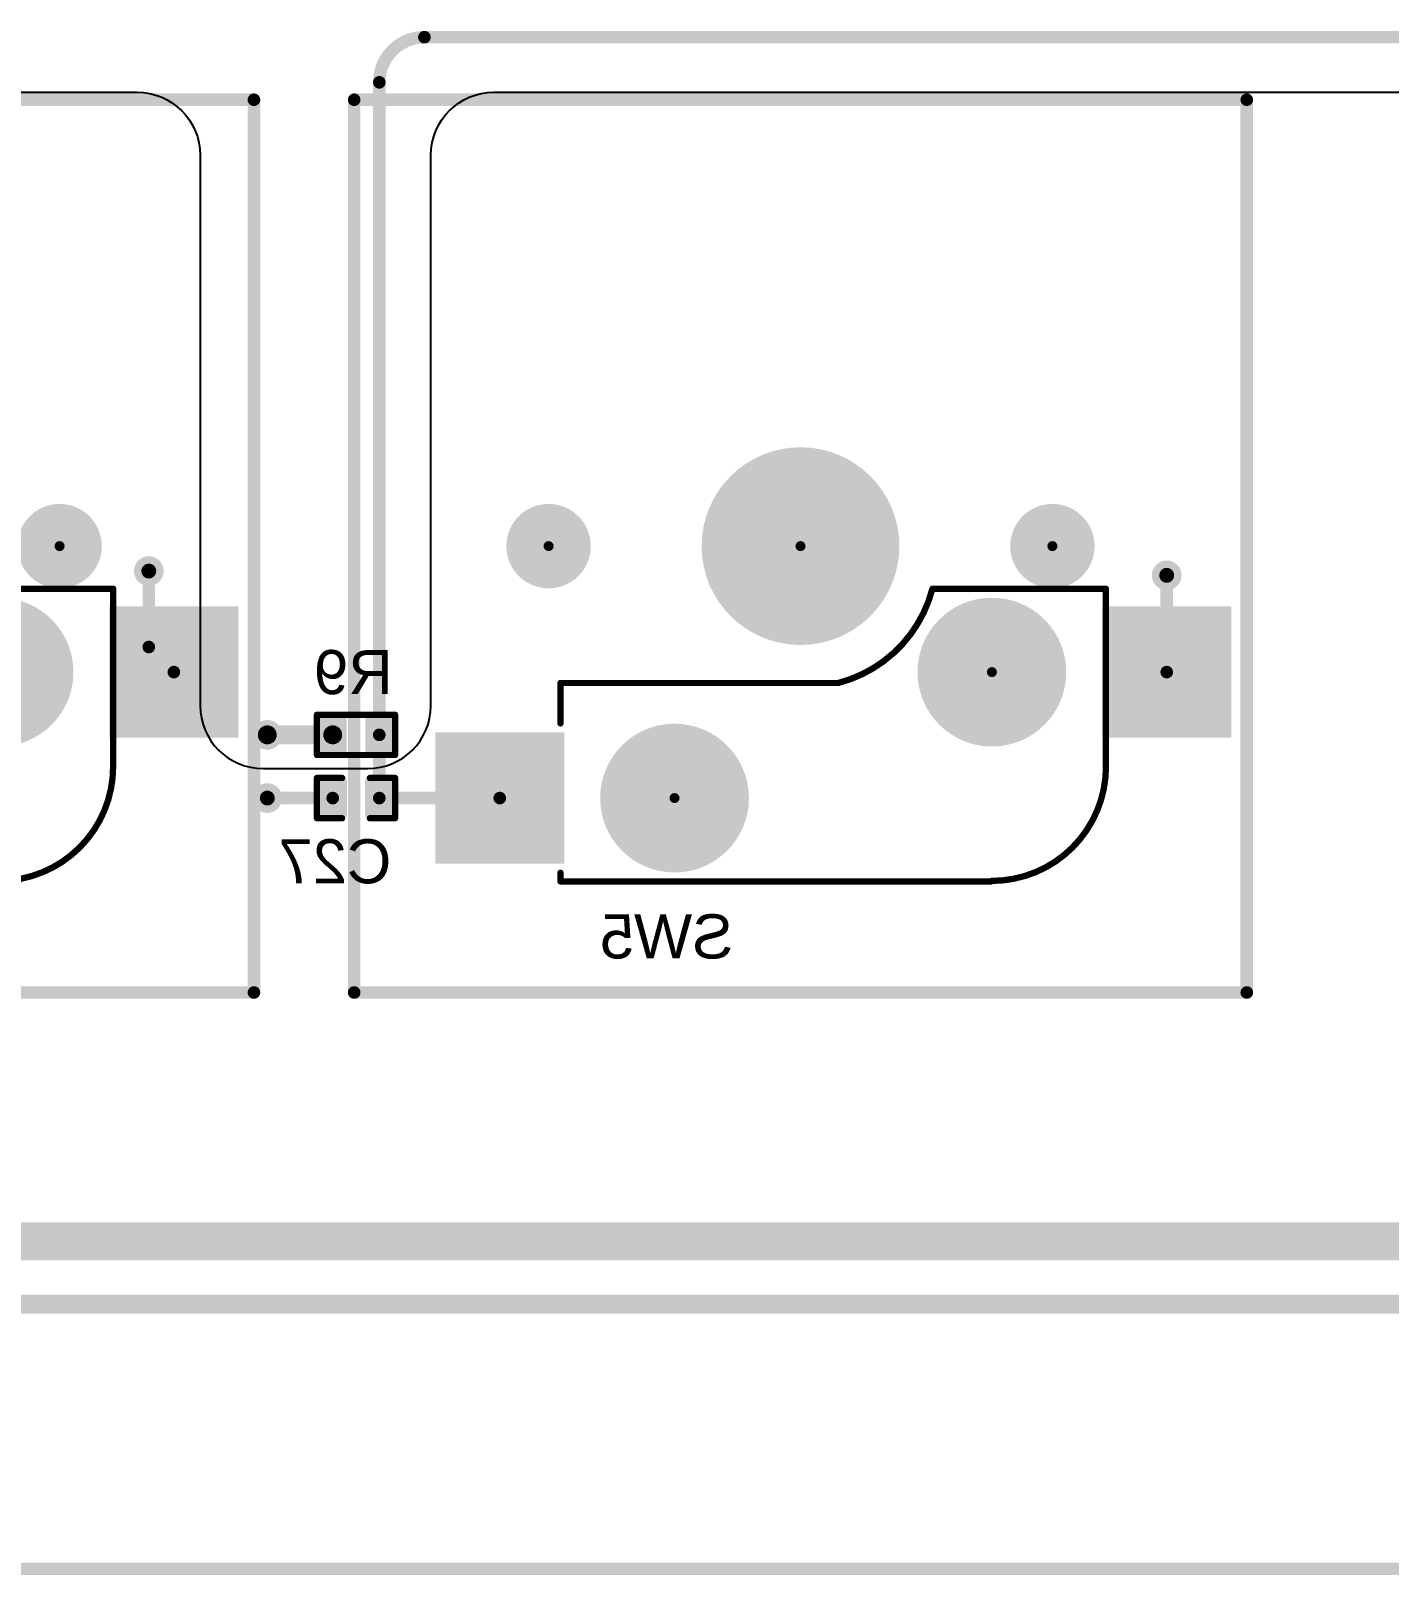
# Model space of a CAD drawing. Header units: inches. Extents: x 0 to 280, y 0 to 81.
# Drawn here: x 55.61 to 83, y -0.13 to 31.01 of the extents above; entities that cross this region are included whole.
import ezdxf

# ---------------------------------------------------------------- set-up
doc = ezdxf.new("R2010")
doc.units = ezdxf.units.IN
for name, color, linetype in [('Board Outline', 216, 'Continuous'), ('Bottom Layer', 5, 'Continuous'), ('Bottom Overlay', 54, 'Continuous'), ('Bottom Paste', 16, 'Continuous'), ('Bottom Solder', 6, 'Continuous'), ('Pad Holes', 156, 'Continuous'), ('Top Layer', 1, 'Continuous'), ('Top Overlay', 2, 'Continuous'), ('Top Solder', 216, 'Continuous'), ('Via Holes', 16, 'Continuous')]:
    doc.layers.add(name, color=color, linetype=linetype)
doc.styles.add('Arial', font='', dxfattribs={"height": 0.2})
doc.styles.get('Arial').set_extended_font_data('Arial')

# ---------------------------------------------------------------- blocks, each defined once
blk = doc.blocks.new('R___0402_B_19')
at = {"layer": 'Bottom Layer'}
for points in [[(-0.2412999999999999, 0.3174999999999999), (-0.2413000000000001, -0.3175), (-0.6985, -0.3174999999999999), (-0.6985, 0.3175)], [(0.6985, 0.3174999999999999), (0.6985, -0.3175), (0.2412999999999999, -0.3174999999999999), (0.2413000000000001, 0.3175)]]:
    blk.add_hatch(color=5, dxfattribs=at).paths.add_polyline_path(points)
at = {"layer": 'Bottom Paste'}
for points in [[(-0.2412999999999999, 0.3174999999999999), (-0.2413000000000001, -0.3175), (-0.6985, -0.3174999999999999), (-0.6985, 0.3175)], [(0.6985, 0.3174999999999999), (0.6985, -0.3175), (0.2412999999999999, -0.3174999999999999), (0.2413000000000001, 0.3175)]]:
    blk.add_hatch(color=16, dxfattribs=at).paths.add_polyline_path(points)
at = {"layer": 'Bottom Solder'}
for points in [[(-0.1862988399999999, 0.3725011599999999), (-0.18629884, -0.3725011600000001), (-0.75350116, -0.3725011599999999), (-0.75350116, 0.3725011600000001)], [(0.75350116, 0.3725011599999999), (0.75350116, -0.3725011600000001), (0.1862988399999999, -0.3725011599999999), (0.18629884, 0.3725011600000001)]]:
    blk.add_hatch(color=6, dxfattribs=at).paths.add_polyline_path(points)
at = {"layer": 'Bottom Overlay'}
for points in [[(-0.7874, -0.4064, 0.127, 0.127, 0), (-0.7874, 0.4064, 0.127, 0.127, 0)], [(-0.7874, 0.4064, 0.127, 0.127, 0), (0.7874, 0.4064, 0.127, 0.127, 0)], [(-0.8128, 0.4318, 0.0032258, 0.0032258, 0), (0.8128, 0.4318, 0.0032258, 0.0032258, 0)], [(0.7874, -0.4064, 0.127, 0.127, 0), (0.7874, 0.4064, 0.127, 0.127, 0)], [(-0.7874, -0.4064, 0.127, 0.127, 0), (0.7874, -0.4064, 0.127, 0.127, 0)]]:
    blk.add_lwpolyline(points, format="xyseb", dxfattribs=at)
for points in [[(-0.8191499999999999, 0.4064, 0.0635, 0.0635, 1), (-0.7556499999999999, 0.4064, 0.0635, 0.0635, 1)], [(-0.8191499999999999, 0.4064, 0.0635, 0.0635, 1), (-0.7556499999999999, 0.4064, 0.0635, 0.0635, 1)], [(-0.81360518, 0.4318, 0.0016129, 0.0016129, 1), (-0.8119948199999999, 0.4318, 0.0016129, 0.0016129, 1)], [(0.7556499999999999, 0.4064, 0.0635, 0.0635, 1), (0.8191499999999999, 0.4064, 0.0635, 0.0635, 1)], [(0.7556499999999999, 0.4064, 0.0635, 0.0635, 1), (0.8191499999999999, 0.4064, 0.0635, 0.0635, 1)], [(0.8119948199999999, 0.4318, 0.0016129, 0.0016129, 1), (0.81360518, 0.4318, 0.0016129, 0.0016129, 1)], [(-0.8191499999999999, -0.4064, 0.0635, 0.0635, 1), (-0.7556499999999999, -0.4064, 0.0635, 0.0635, 1)], [(-0.8191499999999999, -0.4064, 0.0635, 0.0635, 1), (-0.7556499999999999, -0.4064, 0.0635, 0.0635, 1)], [(0.7556499999999999, -0.4064, 0.0635, 0.0635, 1), (0.8191499999999999, -0.4064, 0.0635, 0.0635, 1)], [(0.7556499999999999, -0.4064, 0.0635, 0.0635, 1), (0.8191499999999999, -0.4064, 0.0635, 0.0635, 1)]]:
    blk.add_lwpolyline(points, format="xyseb", close=True, dxfattribs=at)
blk = doc.blocks.new('____0402_B_38')
at = {"layer": 'Bottom Layer'}
for points in [[(-0.2412999999999999, 0.3174999999999999), (-0.2413000000000001, -0.3175), (-0.6985, -0.3174999999999999), (-0.6985, 0.3175)], [(0.6985, 0.3174999999999999), (0.6985, -0.3175), (0.2412999999999999, -0.3174999999999999), (0.2413000000000001, 0.3175)]]:
    blk.add_hatch(color=5, dxfattribs=at).paths.add_polyline_path(points)
at = {"layer": 'Bottom Paste'}
for points in [[(-0.2412999999999999, 0.3174999999999999), (-0.2413000000000001, -0.3175), (-0.6985, -0.3174999999999999), (-0.6985, 0.3175)], [(0.6985, 0.3174999999999999), (0.6985, -0.3175), (0.2412999999999999, -0.3174999999999999), (0.2413000000000001, 0.3175)]]:
    blk.add_hatch(color=16, dxfattribs=at).paths.add_polyline_path(points)
at = {"layer": 'Bottom Solder'}
for points in [[(-0.1813001199999999, 0.3774998799999999), (-0.1813001200000001, -0.3774998800000001), (-0.7584998799999999, -0.3774998799999999), (-0.7584998799999999, 0.3774998800000001)], [(0.7584998799999999, 0.3774998799999999), (0.7584998799999999, -0.3774998800000001), (0.1813001199999999, -0.3774998799999999), (0.1813001200000001, 0.3774998800000001)]]:
    blk.add_hatch(color=6, dxfattribs=at).paths.add_polyline_path(points)
at = {"layer": 'Bottom Overlay'}
for points in [[(-0.7874, -0.4064, 0.127, 0.127, 0), (-0.7874, 0.4064, 0.127, 0.127, 0)], [(-0.7874, 0.4064, 0.127, 0.127, 0), (-0.2794, 0.4064, 0.127, 0.127, 0)], [(0.2794, 0.4064, 0.127, 0.127, 0), (0.7874, 0.4064, 0.127, 0.127, 0)], [(0.7874, -0.4064, 0.127, 0.127, 0), (0.7874, 0.4064, 0.127, 0.127, 0)], [(-0.7874, -0.4064, 0.127, 0.127, 0), (-0.2794, -0.4064, 0.127, 0.127, 0)], [(0.2794, -0.4064, 0.127, 0.127, 0), (0.7874, -0.4064, 0.127, 0.127, 0)]]:
    blk.add_lwpolyline(points, format="xyseb", dxfattribs=at)
for points in [[(-0.8191499999999999, 0.4064, 0.0635, 0.0635, 1), (-0.7556499999999999, 0.4064, 0.0635, 0.0635, 1)], [(-0.8191499999999999, 0.4064, 0.0635, 0.0635, 1), (-0.7556499999999999, 0.4064, 0.0635, 0.0635, 1)], [(-0.31115, 0.4064, 0.0635, 0.0635, 1), (-0.24765, 0.4064, 0.0635, 0.0635, 1)], [(0.24765, 0.4064, 0.0635, 0.0635, 1), (0.31115, 0.4064, 0.0635, 0.0635, 1)], [(0.7556499999999999, 0.4064, 0.0635, 0.0635, 1), (0.8191499999999999, 0.4064, 0.0635, 0.0635, 1)], [(0.7556499999999999, 0.4064, 0.0635, 0.0635, 1), (0.8191499999999999, 0.4064, 0.0635, 0.0635, 1)], [(-0.8191499999999999, -0.4064, 0.0635, 0.0635, 1), (-0.7556499999999999, -0.4064, 0.0635, 0.0635, 1)], [(-0.8191499999999999, -0.4064, 0.0635, 0.0635, 1), (-0.7556499999999999, -0.4064, 0.0635, 0.0635, 1)], [(-0.31115, -0.4064, 0.0635, 0.0635, 1), (-0.24765, -0.4064, 0.0635, 0.0635, 1)], [(0.24765, -0.4064, 0.0635, 0.0635, 1), (0.31115, -0.4064, 0.0635, 0.0635, 1)], [(0.7556499999999999, -0.4064, 0.0635, 0.0635, 1), (0.8191499999999999, -0.4064, 0.0635, 0.0635, 1)], [(0.7556499999999999, -0.4064, 0.0635, 0.0635, 1), (0.8191499999999999, -0.4064, 0.0635, 0.0635, 1)]]:
    blk.add_lwpolyline(points, format="xyseb", close=True, dxfattribs=at)
blk = doc.blocks.new('CPG151101S11_16_B_64')
at = {"layer": 'Bottom Layer'}
for points in [[(5.4750081, 3.8150038), (7.975003099999999, 3.8150038), (7.975003099999999, 1.2649962), (5.4750081, 1.2649962)], [(-7.975003099999999, 1.2750038), (-5.4750081, 1.2750038), (-5.4750081, -1.2750038), (-7.975003099999999, -1.2750038)]]:
    blk.add_hatch(color=5, dxfattribs=at).paths.add_polyline_path(points)
at = {"layer": 'Bottom Paste'}
for points in [[(5.4750081, 3.8150038), (7.975003099999999, 3.8150038), (7.975003099999999, 1.2649962), (5.4750081, 1.2649962)], [(-7.975003099999999, 1.2750038), (-5.4750081, 1.2750038), (-5.4750081, -1.2750038), (-7.975003099999999, -1.2750038)]]:
    blk.add_hatch(color=16, dxfattribs=at).paths.add_polyline_path(points)
at = {"layer": 'Bottom Solder'}
for points in [[(5.4249955, 3.8650164), (8.025015699999999, 3.8650164), (8.025015699999999, 1.2149836), (5.4249955, 1.2149836)], [(-8.025015699999999, 1.3250164), (-5.4249955, 1.3250164), (-5.4249955, -1.3250164), (-8.025015699999999, -1.3250164)]]:
    blk.add_hatch(color=6, dxfattribs=at).paths.add_polyline_path(points)
h = blk.add_hatch(color=6, dxfattribs=at)
edge = h.paths.add_edge_path()
edge.add_arc((3.199892, 2.54), 0.1016, 0, 360)
h = blk.add_hatch(color=6, dxfattribs=at)
edge = h.paths.add_edge_path()
edge.add_arc((-3.199892, 0), 0.1016, 0, 360)
h = blk.add_hatch(color=6, dxfattribs=at)
edge = h.paths.add_edge_path()
edge.add_arc((-4.420108, -2.54), 0.1016, 0, 360)
h = blk.add_hatch(color=6, dxfattribs=at)
edge = h.paths.add_edge_path()
edge.add_arc((0.6598919999999999, -2.54), 0.1016, 0, 360)
h = blk.add_hatch(color=6, dxfattribs=at)
edge = h.paths.add_edge_path()
edge.add_arc((5.739891999999999, -2.54), 0.1016, 0, 360)
at = {"layer": 'Pad Holes'}
h = blk.add_hatch(color=7, dxfattribs=at)
edge = h.paths.add_edge_path()
edge.add_arc((3.199892, 2.54), 1.499997, 0, 360)
h = blk.add_hatch(color=7, dxfattribs=at)
edge = h.paths.add_edge_path()
edge.add_arc((-3.199892, 0), 1.499997, 0, 360)
h = blk.add_hatch(color=7, dxfattribs=at)
edge = h.paths.add_edge_path()
edge.add_arc((0.6598919999999999, -2.54), 1.9939, 0, 360)
h = blk.add_hatch(color=7, dxfattribs=at)
edge = h.paths.add_edge_path()
edge.add_arc((-4.420108, -2.54), 0.8509, 0, 360)
h = blk.add_hatch(color=7, dxfattribs=at)
edge = h.paths.add_edge_path()
edge.add_arc((5.739891999999999, -2.54), 0.8509, 0, 360)
at = {"layer": 'Top Solder'}
h = blk.add_hatch(color=216, dxfattribs=at)
edge = h.paths.add_edge_path()
edge.add_arc((3.199892, 2.54), 0.1016, 0, 360)
h = blk.add_hatch(color=216, dxfattribs=at)
edge = h.paths.add_edge_path()
edge.add_arc((-3.199892, 0), 0.1016, 0, 360)
h = blk.add_hatch(color=216, dxfattribs=at)
edge = h.paths.add_edge_path()
edge.add_arc((-4.420108, -2.54), 0.1016, 0, 360)
h = blk.add_hatch(color=216, dxfattribs=at)
edge = h.paths.add_edge_path()
edge.add_arc((0.6598919999999999, -2.54), 0.1016, 0, 360)
h = blk.add_hatch(color=216, dxfattribs=at)
edge = h.paths.add_edge_path()
edge.add_arc((5.739891999999999, -2.54), 0.1016, 0, 360)
at = {"layer": 'Bottom Overlay'}
for points in [[(-5.499989, 1.9063716, 0.127, 0.127, -0.4142135623730951), (-3.1963614, 4.209999199999999, 0.127, 0.127, 0)], [(5.499989, 4.2200068, 0.127, 0.127, 0), (-3.1863538, 4.2200068, 0.127, 0.127, 0)], [(5.499989, 4.2200068, 0.127, 0.127, -0.4142135623730951), (5.4899814, 4.209999199999999, 0.127, 0.127, 0)], [(5.499989, 4.2200068, 0.127, 0.127, 0), (5.499989, 4.046143799999999, 0.127, 0.127, 0)], [(-5.499989, 1.9063716, 0.127, 0.127, 0), (-5.499989, -1.5061438, 0.127, 0.127, 0)], [(5.499989, 1.0338562, 0.127, 0.127, 0), (5.499989, 0.4700016, 0.127, 0.127, 0)], [(5.5000144, 0.4699508, 0.127, 0.127, 0), (5.499989, 0.4700016, 0.127, 0.127, 0)], [(5.5000144, 0.4699508, 0.127, 0.127, 0), (5.5000144, 0.2200148, 0.127, 0.127, 0)], [(-1.99999854, -1.67998394, 0.127, 0.127, -0.2716855530014931), (-0.09999725999999999, 0.22001734, 0.127, 0.127, 0)], [(0.1500124, 0.2200148, 0.127, 0.127, 0), (-0.0999998, 0.2200148, 0.127, 0.127, 0)], [(1.1900154, 0.2200148, 0.127, 0.127, 0), (0.1500124, 0.2200148, 0.127, 0.127, 0)], [(5.5000144, 0.2200148, 0.127, 0.127, 0), (1.1900154, 0.2200148, 0.127, 0.127, 0)], [(-5.499989, -1.5061438, 0.127, 0.127, 0), (-5.499989, -1.6799814, 0.127, 0.127, 0)], [(-1.999996, -1.6799814, 0.127, 0.127, 0), (-5.499989, -1.6799814, 0.127, 0.127, 0)]]:
    blk.add_lwpolyline(points, format="xyseb", dxfattribs=at)
for points in [[(-3.2281114, 4.209999199999999, 0.0635, 0.0635, 1), (-3.1646114, 4.209999199999999, 0.0635, 0.0635, 1)], [(-3.2181038, 4.2200068, 0.0635, 0.0635, 1), (-3.1546038, 4.2200068, 0.0635, 0.0635, 1)], [(5.4582314, 4.209999199999999, 0.0635, 0.0635, 1), (5.521731399999999, 4.209999199999999, 0.0635, 0.0635, 1)], [(5.468239, 4.2200068, 0.0635, 0.0635, 1), (5.531739, 4.2200068, 0.0635, 0.0635, 1)], [(5.468239, 4.2200068, 0.0635, 0.0635, 1), (5.531739, 4.2200068, 0.0635, 0.0635, 1)], [(5.468239, 4.2200068, 0.0635, 0.0635, 1), (5.531739, 4.2200068, 0.0635, 0.0635, 1)], [(5.468239, 4.046143799999999, 0.0635, 0.0635, 1), (5.531739, 4.046143799999999, 0.0635, 0.0635, 1)], [(-5.531739, 1.9063716, 0.0635, 0.0635, 1), (-5.468239, 1.9063716, 0.0635, 0.0635, 1)], [(-5.531739, 1.9063716, 0.0635, 0.0635, 1), (-5.468239, 1.9063716, 0.0635, 0.0635, 1)], [(5.468239, 1.0338562, 0.0635, 0.0635, 1), (5.531739, 1.0338562, 0.0635, 0.0635, 1)], [(5.468239, 0.4700016, 0.0635, 0.0635, 1), (5.531739, 0.4700016, 0.0635, 0.0635, 1)], [(5.468239, 0.4700016, 0.0635, 0.0635, 1), (5.531739, 0.4700016, 0.0635, 0.0635, 1)], [(5.4682644, 0.4699508, 0.0635, 0.0635, 1), (5.5317644, 0.4699508, 0.0635, 0.0635, 1)], [(5.4682644, 0.4699508, 0.0635, 0.0635, 1), (5.5317644, 0.4699508, 0.0635, 0.0635, 1)], [(-0.1317498, 0.2200148, 0.0635, 0.0635, 1), (-0.0682498, 0.2200148, 0.0635, 0.0635, 1)], [(-0.13174726, 0.22001734, 0.0635, 0.0635, 1), (-0.06824725999999999, 0.22001734, 0.0635, 0.0635, 1)], [(0.1182624, 0.2200148, 0.0635, 0.0635, 1), (0.1817624, 0.2200148, 0.0635, 0.0635, 1)], [(0.1182624, 0.2200148, 0.0635, 0.0635, 1), (0.1817624, 0.2200148, 0.0635, 0.0635, 1)], [(1.1582654, 0.2200148, 0.0635, 0.0635, 1), (1.2217654, 0.2200148, 0.0635, 0.0635, 1)], [(1.1582654, 0.2200148, 0.0635, 0.0635, 1), (1.2217654, 0.2200148, 0.0635, 0.0635, 1)], [(5.4682644, 0.2200148, 0.0635, 0.0635, 1), (5.5317644, 0.2200148, 0.0635, 0.0635, 1)], [(5.4682644, 0.2200148, 0.0635, 0.0635, 1), (5.5317644, 0.2200148, 0.0635, 0.0635, 1)], [(-5.531739, -1.5061438, 0.0635, 0.0635, 1), (-5.468239, -1.5061438, 0.0635, 0.0635, 1)], [(-5.531739, -1.5061438, 0.0635, 0.0635, 1), (-5.468239, -1.5061438, 0.0635, 0.0635, 1)], [(-5.531739, -1.6799814, 0.0635, 0.0635, 1), (-5.468239, -1.6799814, 0.0635, 0.0635, 1)], [(-5.531739, -1.6799814, 0.0635, 0.0635, 1), (-5.468239, -1.6799814, 0.0635, 0.0635, 1)], [(-2.03174854, -1.67998394, 0.0635, 0.0635, 1), (-1.96824854, -1.67998394, 0.0635, 0.0635, 1)], [(-2.031746, -1.6799814, 0.0635, 0.0635, 1), (-1.968246, -1.6799814, 0.0635, 0.0635, 1)]]:
    blk.add_lwpolyline(points, format="xyseb", close=True, dxfattribs=at)
blk = doc.blocks.new('CPG151101S11_16_B_65')
at = {"layer": 'Bottom Layer'}
for points in [[(5.4750081, 3.8150038), (7.975003099999999, 3.8150038), (7.975003099999999, 1.2649962), (5.4750081, 1.2649962)], [(-7.975003099999999, 1.2750038), (-5.4750081, 1.2750038), (-5.4750081, -1.2750038), (-7.975003099999999, -1.2750038)]]:
    blk.add_hatch(color=5, dxfattribs=at).paths.add_polyline_path(points)
at = {"layer": 'Bottom Paste'}
for points in [[(5.4750081, 3.8150038), (7.975003099999999, 3.8150038), (7.975003099999999, 1.2649962), (5.4750081, 1.2649962)], [(-7.975003099999999, 1.2750038), (-5.4750081, 1.2750038), (-5.4750081, -1.2750038), (-7.975003099999999, -1.2750038)]]:
    blk.add_hatch(color=16, dxfattribs=at).paths.add_polyline_path(points)
at = {"layer": 'Bottom Solder'}
for points in [[(5.4249955, 3.8650164), (8.025015699999999, 3.8650164), (8.025015699999999, 1.2149836), (5.4249955, 1.2149836)], [(-8.025015699999999, 1.3250164), (-5.4249955, 1.3250164), (-5.4249955, -1.3250164), (-8.025015699999999, -1.3250164)]]:
    blk.add_hatch(color=6, dxfattribs=at).paths.add_polyline_path(points)
h = blk.add_hatch(color=6, dxfattribs=at)
edge = h.paths.add_edge_path()
edge.add_arc((3.199892, 2.54), 0.1016, 0, 360)
h = blk.add_hatch(color=6, dxfattribs=at)
edge = h.paths.add_edge_path()
edge.add_arc((-3.199892, 0), 0.1016, 0, 360)
h = blk.add_hatch(color=6, dxfattribs=at)
edge = h.paths.add_edge_path()
edge.add_arc((-4.420108, -2.54), 0.1016, 0, 360)
h = blk.add_hatch(color=6, dxfattribs=at)
edge = h.paths.add_edge_path()
edge.add_arc((0.6598919999999999, -2.54), 0.1016, 0, 360)
h = blk.add_hatch(color=6, dxfattribs=at)
edge = h.paths.add_edge_path()
edge.add_arc((5.739891999999999, -2.54), 0.1016, 0, 360)
at = {"layer": 'Pad Holes'}
h = blk.add_hatch(color=7, dxfattribs=at)
edge = h.paths.add_edge_path()
edge.add_arc((3.199892, 2.54), 1.499997, 0, 360)
h = blk.add_hatch(color=7, dxfattribs=at)
edge = h.paths.add_edge_path()
edge.add_arc((-3.199892, 0), 1.499997, 0, 360)
h = blk.add_hatch(color=7, dxfattribs=at)
edge = h.paths.add_edge_path()
edge.add_arc((0.6598919999999999, -2.54), 1.9939, 0, 360)
h = blk.add_hatch(color=7, dxfattribs=at)
edge = h.paths.add_edge_path()
edge.add_arc((-4.420108, -2.54), 0.8509, 0, 360)
h = blk.add_hatch(color=7, dxfattribs=at)
edge = h.paths.add_edge_path()
edge.add_arc((5.739891999999999, -2.54), 0.8509, 0, 360)
at = {"layer": 'Top Solder'}
h = blk.add_hatch(color=216, dxfattribs=at)
edge = h.paths.add_edge_path()
edge.add_arc((3.199892, 2.54), 0.1016, 0, 360)
h = blk.add_hatch(color=216, dxfattribs=at)
edge = h.paths.add_edge_path()
edge.add_arc((-3.199892, 0), 0.1016, 0, 360)
h = blk.add_hatch(color=216, dxfattribs=at)
edge = h.paths.add_edge_path()
edge.add_arc((-4.420108, -2.54), 0.1016, 0, 360)
h = blk.add_hatch(color=216, dxfattribs=at)
edge = h.paths.add_edge_path()
edge.add_arc((0.6598919999999999, -2.54), 0.1016, 0, 360)
h = blk.add_hatch(color=216, dxfattribs=at)
edge = h.paths.add_edge_path()
edge.add_arc((5.739891999999999, -2.54), 0.1016, 0, 360)
at = {"layer": 'Bottom Overlay'}
for points in [[(-5.499989, 1.9063716, 0.127, 0.127, -0.4142135623730951), (-3.1963614, 4.209999199999999, 0.127, 0.127, 0)], [(5.499989, 4.2200068, 0.127, 0.127, 0), (-3.1863538, 4.2200068, 0.127, 0.127, 0)], [(5.499989, 4.2200068, 0.127, 0.127, -0.4142135623730951), (5.4899814, 4.209999199999999, 0.127, 0.127, 0)], [(5.499989, 4.2200068, 0.127, 0.127, 0), (5.499989, 4.046143799999999, 0.127, 0.127, 0)], [(-5.499989, 1.9063716, 0.127, 0.127, 0), (-5.499989, -1.5061438, 0.127, 0.127, 0)], [(5.499989, 1.0338562, 0.127, 0.127, 0), (5.499989, 0.4700016, 0.127, 0.127, 0)], [(5.5000144, 0.4699508, 0.127, 0.127, 0), (5.499989, 0.4700016, 0.127, 0.127, 0)], [(5.5000144, 0.4699508, 0.127, 0.127, 0), (5.5000144, 0.2200148, 0.127, 0.127, 0)], [(-1.99999854, -1.67998394, 0.127, 0.127, -0.2716855530014931), (-0.09999725999999999, 0.22001734, 0.127, 0.127, 0)], [(0.1500124, 0.2200148, 0.127, 0.127, 0), (-0.0999998, 0.2200148, 0.127, 0.127, 0)], [(1.1900154, 0.2200148, 0.127, 0.127, 0), (0.1500124, 0.2200148, 0.127, 0.127, 0)], [(5.5000144, 0.2200148, 0.127, 0.127, 0), (1.1900154, 0.2200148, 0.127, 0.127, 0)], [(-5.499989, -1.5061438, 0.127, 0.127, 0), (-5.499989, -1.6799814, 0.127, 0.127, 0)], [(-1.999996, -1.6799814, 0.127, 0.127, 0), (-5.499989, -1.6799814, 0.127, 0.127, 0)]]:
    blk.add_lwpolyline(points, format="xyseb", dxfattribs=at)
for points in [[(-3.2281114, 4.209999199999999, 0.0635, 0.0635, 1), (-3.1646114, 4.209999199999999, 0.0635, 0.0635, 1)], [(-3.2181038, 4.2200068, 0.0635, 0.0635, 1), (-3.1546038, 4.2200068, 0.0635, 0.0635, 1)], [(5.4582314, 4.209999199999999, 0.0635, 0.0635, 1), (5.521731399999999, 4.209999199999999, 0.0635, 0.0635, 1)], [(5.468239, 4.2200068, 0.0635, 0.0635, 1), (5.531739, 4.2200068, 0.0635, 0.0635, 1)], [(5.468239, 4.2200068, 0.0635, 0.0635, 1), (5.531739, 4.2200068, 0.0635, 0.0635, 1)], [(5.468239, 4.2200068, 0.0635, 0.0635, 1), (5.531739, 4.2200068, 0.0635, 0.0635, 1)], [(5.468239, 4.046143799999999, 0.0635, 0.0635, 1), (5.531739, 4.046143799999999, 0.0635, 0.0635, 1)], [(-5.531739, 1.9063716, 0.0635, 0.0635, 1), (-5.468239, 1.9063716, 0.0635, 0.0635, 1)], [(-5.531739, 1.9063716, 0.0635, 0.0635, 1), (-5.468239, 1.9063716, 0.0635, 0.0635, 1)], [(5.468239, 1.0338562, 0.0635, 0.0635, 1), (5.531739, 1.0338562, 0.0635, 0.0635, 1)], [(5.468239, 0.4700016, 0.0635, 0.0635, 1), (5.531739, 0.4700016, 0.0635, 0.0635, 1)], [(5.468239, 0.4700016, 0.0635, 0.0635, 1), (5.531739, 0.4700016, 0.0635, 0.0635, 1)], [(5.4682644, 0.4699508, 0.0635, 0.0635, 1), (5.5317644, 0.4699508, 0.0635, 0.0635, 1)], [(5.4682644, 0.4699508, 0.0635, 0.0635, 1), (5.5317644, 0.4699508, 0.0635, 0.0635, 1)], [(-0.1317498, 0.2200148, 0.0635, 0.0635, 1), (-0.0682498, 0.2200148, 0.0635, 0.0635, 1)], [(-0.13174726, 0.22001734, 0.0635, 0.0635, 1), (-0.06824725999999999, 0.22001734, 0.0635, 0.0635, 1)], [(0.1182624, 0.2200148, 0.0635, 0.0635, 1), (0.1817624, 0.2200148, 0.0635, 0.0635, 1)], [(0.1182624, 0.2200148, 0.0635, 0.0635, 1), (0.1817624, 0.2200148, 0.0635, 0.0635, 1)], [(1.1582654, 0.2200148, 0.0635, 0.0635, 1), (1.2217654, 0.2200148, 0.0635, 0.0635, 1)], [(1.1582654, 0.2200148, 0.0635, 0.0635, 1), (1.2217654, 0.2200148, 0.0635, 0.0635, 1)], [(5.4682644, 0.2200148, 0.0635, 0.0635, 1), (5.5317644, 0.2200148, 0.0635, 0.0635, 1)], [(5.4682644, 0.2200148, 0.0635, 0.0635, 1), (5.5317644, 0.2200148, 0.0635, 0.0635, 1)], [(-5.531739, -1.5061438, 0.0635, 0.0635, 1), (-5.468239, -1.5061438, 0.0635, 0.0635, 1)], [(-5.531739, -1.5061438, 0.0635, 0.0635, 1), (-5.468239, -1.5061438, 0.0635, 0.0635, 1)], [(-5.531739, -1.6799814, 0.0635, 0.0635, 1), (-5.468239, -1.6799814, 0.0635, 0.0635, 1)], [(-5.531739, -1.6799814, 0.0635, 0.0635, 1), (-5.468239, -1.6799814, 0.0635, 0.0635, 1)], [(-2.03174854, -1.67998394, 0.0635, 0.0635, 1), (-1.96824854, -1.67998394, 0.0635, 0.0635, 1)], [(-2.031746, -1.6799814, 0.0635, 0.0635, 1), (-1.968246, -1.6799814, 0.0635, 0.0635, 1)]]:
    blk.add_lwpolyline(points, format="xyseb", close=True, dxfattribs=at)

msp = doc.modelspace()

# ---------------------------------------------------------------- hatches: boundary and pattern name
at = {"layer": 'Bottom Layer'}
h = msp.add_hatch(color=5, dxfattribs=at)
edge = h.paths.add_edge_path()
edge.add_arc((57.98819999999999, 20.1168), 0.2999994, 0, 360)
h = msp.add_hatch(color=5, dxfattribs=at)
edge = h.paths.add_edge_path()
edge.add_arc((78.5150068, 20.03099372), 0.2999994, 0, 360)
h = msp.add_hatch(color=5, dxfattribs=at)
edge = h.paths.add_edge_path()
edge.add_arc((60.3777939, 16.8148), 0.2999994, 0, 360)
h = msp.add_hatch(color=5, dxfattribs=at)
edge = h.paths.add_edge_path()
edge.add_arc((60.3777939, 15.5399994), 0.2999994, 0, 360)
at = {"layer": 'Top Layer'}
h = msp.add_hatch(color=1, dxfattribs=at)
edge = h.paths.add_edge_path()
edge.add_arc((57.98819999999999, 20.1168), 0.2999994, 0, 360)
h = msp.add_hatch(color=1, dxfattribs=at)
edge = h.paths.add_edge_path()
edge.add_arc((78.5150068, 20.03099372), 0.2999994, 0, 360)
h = msp.add_hatch(color=1, dxfattribs=at)
edge = h.paths.add_edge_path()
edge.add_arc((60.3777939, 16.8148), 0.2999994, 0, 360)
h = msp.add_hatch(color=1, dxfattribs=at)
edge = h.paths.add_edge_path()
edge.add_arc((60.3777939, 15.5399994), 0.2999994, 0, 360)
at = {"layer": 'Via Holes'}
h = msp.add_hatch(color=7, dxfattribs=at)
edge = h.paths.add_edge_path()
edge.add_arc((57.98819999999999, 20.1168), 0.1499997, 0, 360)
h = msp.add_hatch(color=7, dxfattribs=at)
edge = h.paths.add_edge_path()
edge.add_arc((78.5150068, 20.03099372), 0.1499997, 0, 360)
h = msp.add_hatch(color=7, dxfattribs=at)
edge = h.paths.add_edge_path()
edge.add_arc((60.3777939, 16.8148), 0.1499997, 0, 360)
h = msp.add_hatch(color=7, dxfattribs=at)
edge = h.paths.add_edge_path()
edge.add_arc((60.3777939, 15.5399994), 0.1499997, 0, 360)

# ---------------------------------------------------------------- linework, layer by layer
at = {"layer": 'Board Outline'}
msp.add_lwpolyline([(2.9972, 0, 0.254, 0.254, 0), (276.4028, 0, 0.254, 0.254, 0)], format="xyseb", dxfattribs=at)
at = {"layer": 'Bottom Layer'}
for points in [[(62.6364, 29.972, 0.254, 0.254, -0.4142135623730951), (63.54592828, 30.88152827999999, 0.254, 0.254, 0)], [(63.54592828, 30.88152827999999, 0.254, 0.254, 0), (109.27929376, 30.88152827999999, 0.254, 0.254, 0)], [(62.6364, 16.8150032, 0.254, 0.254, 0), (62.6364, 29.972, 0.254, 0.254, 0)], [(57.98819999999999, 18.58580484, 0.254, 0.254, 0), (57.98819999999999, 20.1168, 0.254, 0.254, 0)], [(78.5150068, 18.0799994, 0.254, 0.254, 0), (78.5150068, 20.03099372, 0.254, 0.254, 0)], [(57.98819999999999, 18.58580484, 0.254, 0.254, 0), (58.49400544, 18.0799994, 0.254, 0.254, 0)], [(60.3777939, 16.8148, 0.3809999999999999, 0.3809999999999999, 0), (61.69659999999999, 16.8148, 0.3809999999999999, 0.3809999999999999, 0)], [(62.6364, 15.5399994, 0.254, 0.254, 0), (62.6364, 16.8150032, 0.254, 0.254, 0)], [(60.3777939, 15.5399994, 0.254, 0.254, 0), (61.69659999999999, 15.5399994, 0.254, 0.254, 0)], [(62.6364, 15.5399994, 0.254, 0.254, 0), (65.0649956, 15.5399994, 0.254, 0.254, 0)]]:
    msp.add_lwpolyline(points, format="xyseb", dxfattribs=at)
for points in [[(63.48242828, 30.88152827999999, 0.127, 0.127, 1), (63.60942828, 30.88152827999999, 0.127, 0.127, 1)], [(63.48242828, 30.88152827999999, 0.127, 0.127, 1), (63.60942828, 30.88152827999999, 0.127, 0.127, 1)], [(62.57289999999999, 29.972, 0.127, 0.127, 1), (62.6999, 29.972, 0.127, 0.127, 1)], [(62.57289999999999, 29.972, 0.127, 0.127, 1), (62.6999, 29.972, 0.127, 0.127, 1)], [(57.92469999999999, 20.1168, 0.127, 0.127, 1), (58.0517, 20.1168, 0.127, 0.127, 1)], [(78.4515068, 20.03099372, 0.127, 0.127, 1), (78.5785068, 20.03099372, 0.127, 0.127, 1)], [(57.92469999999999, 18.58580484, 0.127, 0.127, 1), (58.0517, 18.58580484, 0.127, 0.127, 1)], [(57.92469999999999, 18.58580484, 0.127, 0.127, 1), (58.0517, 18.58580484, 0.127, 0.127, 1)], [(58.43050544, 18.0799994, 0.127, 0.127, 1), (58.55750544, 18.0799994, 0.127, 0.127, 1)], [(78.4515068, 18.0799994, 0.127, 0.127, 1), (78.5785068, 18.0799994, 0.127, 0.127, 1)], [(60.28254389999999, 16.8148, 0.1905, 0.1905, 1), (60.47304389999999, 16.8148, 0.1905, 0.1905, 1)], [(61.60135, 16.8148, 0.1905, 0.1905, 1), (61.79185, 16.8148, 0.1905, 0.1905, 1)], [(62.57289999999999, 16.8150032, 0.127, 0.127, 1), (62.6999, 16.8150032, 0.127, 0.127, 1)], [(62.57289999999999, 16.8150032, 0.127, 0.127, 1), (62.6999, 16.8150032, 0.127, 0.127, 1)], [(60.3142939, 15.5399994, 0.127, 0.127, 1), (60.4412939, 15.5399994, 0.127, 0.127, 1)], [(61.63309999999999, 15.5399994, 0.127, 0.127, 1), (61.7601, 15.5399994, 0.127, 0.127, 1)], [(62.57289999999999, 15.5399994, 0.127, 0.127, 1), (62.6999, 15.5399994, 0.127, 0.127, 1)], [(62.57289999999999, 15.5399994, 0.127, 0.127, 1), (62.6999, 15.5399994, 0.127, 0.127, 1)], [(65.0014956, 15.5399994, 0.127, 0.127, 1), (65.1284956, 15.5399994, 0.127, 0.127, 1)]]:
    msp.add_lwpolyline(points, format="xyseb", close=True, dxfattribs=at)
at = {"layer": 'Top Layer'}
for p, q in [((44.92567596, 29.76960772), (57.75448951999999, 29.76960772)), ((64.94568164, 29.76960772), (95.23426216, 29.76960772)), ((59.02448952, 28.49960772), (59.02448952, 17.40449148)), ((63.67568163999999, 17.40449148), (63.67568163999999, 28.49960772)), ((60.29448951999999, 16.13449148), (62.40568164, 16.13449148))]:
    msp.add_line(p, q, dxfattribs=at)
for points in [[(12.15134476, 6.604, 0.7619999999999999, 0.7619999999999999, 0), (93.5736, 6.604, 0.7619999999999999, 0.7619999999999999, 0)], [(11.72413708, 5.334, 0.3809999999999999, 0.3809999999999999, 0), (94.70832722, 5.334, 0.3809999999999999, 0.3809999999999999, 0)]]:
    msp.add_lwpolyline(points, format="xyseb", dxfattribs=at)
at = {"layer": 'Top Layer', "extrusion": (0, 0, -1)}
for centre, start, end in [((-57.75448951999999, 28.49960772), 90, 180), ((-64.94568164, 28.49960772), 0, 90)]:
    msp.add_arc(centre, 1.269999999999999, start, end, dxfattribs=at)
at = {"layer": 'Top Layer'}
for centre, start, end in [((60.29448951999999, 17.40449148), 180, 270), ((62.40568164, 17.40449148), 270, 0)]:
    msp.add_arc(centre, 1.27, start, end, dxfattribs=at)
at = {"layer": 'Top Overlay'}
for points in [[(42.10858736, 29.61999664, 0.254, 0.254, 0), (60.10858692, 29.61999664, 0.254, 0.254, 0)], [(60.10858692, 11.61999708, 0.254, 0.254, 0), (60.10858692, 29.61999664, 0.254, 0.254, 0)], [(62.12958871999999, 29.61999664, 0.254, 0.254, 0), (80.12958828, 29.61999664, 0.254, 0.254, 0)], [(62.12958871999999, 11.61999708, 0.254, 0.254, 0), (62.12958871999999, 29.61999664, 0.254, 0.254, 0)], [(80.12958828, 11.61999708, 0.254, 0.254, 0), (80.12958828, 29.61999664, 0.254, 0.254, 0)], [(42.10858736, 11.61999708, 0.254, 0.254, 0), (60.10858692, 11.61999708, 0.254, 0.254, 0)], [(62.12958871999999, 11.61999708, 0.254, 0.254, 0), (80.12958828, 11.61999708, 0.254, 0.254, 0)]]:
    msp.add_lwpolyline(points, format="xyseb", dxfattribs=at)
for points in [[(60.04508692, 29.61999664, 0.127, 0.127, 1), (60.17208692, 29.61999664, 0.127, 0.127, 1)], [(60.04508692, 29.61999664, 0.127, 0.127, 1), (60.17208692, 29.61999664, 0.127, 0.127, 1)], [(62.06608872, 29.61999664, 0.127, 0.127, 1), (62.19308871999999, 29.61999664, 0.127, 0.127, 1)], [(62.06608872, 29.61999664, 0.127, 0.127, 1), (62.19308871999999, 29.61999664, 0.127, 0.127, 1)], [(80.06608828, 29.61999664, 0.127, 0.127, 1), (80.19308828, 29.61999664, 0.127, 0.127, 1)], [(80.06608828, 29.61999664, 0.127, 0.127, 1), (80.19308828, 29.61999664, 0.127, 0.127, 1)], [(60.04508692, 11.61999708, 0.127, 0.127, 1), (60.17208692, 11.61999708, 0.127, 0.127, 1)], [(60.04508692, 11.61999708, 0.127, 0.127, 1), (60.17208692, 11.61999708, 0.127, 0.127, 1)], [(62.06608872, 11.61999708, 0.127, 0.127, 1), (62.19308871999999, 11.61999708, 0.127, 0.127, 1)], [(62.06608872, 11.61999708, 0.127, 0.127, 1), (62.19308871999999, 11.61999708, 0.127, 0.127, 1)], [(80.06608828, 11.61999708, 0.127, 0.127, 1), (80.19308828, 11.61999708, 0.127, 0.127, 1)], [(80.06608828, 11.61999708, 0.127, 0.127, 1), (80.19308828, 11.61999708, 0.127, 0.127, 1)]]:
    msp.add_lwpolyline(points, format="xyseb", close=True, dxfattribs=at)

# ---------------------------------------------------------------- block references
at = {"rotation": 180}
for name, p in [('CPG151101S11_16_B_65', (51.76899984, 18.0799994)), ('CPG151101S11_16_B_64', (71.79000119999999, 18.0799994))]:
    msp.add_blockref(name, p, dxfattribs=at)
for name, p in [('R___0402_B_19', (62.16649999999999, 16.8150032)), ('____0402_B_38', (62.16649999999999, 15.5399994))]:
    msp.add_blockref(name, p)

# ---------------------------------------------------------------- texts
at = {"layer": 'Bottom Overlay', "style": 'Arial', "text_generation_flag": 2}
for s, p in [('R9', (62.90709287999999, 17.63564418)), ('C27', (62.88155063999999, 13.82064038)), ('SW5', (69.77505984, 12.30664544))]:
    msp.add_text(s, height=0.889, dxfattribs=at).set_placement(p)

doc.saveas('drawing.dxf')
